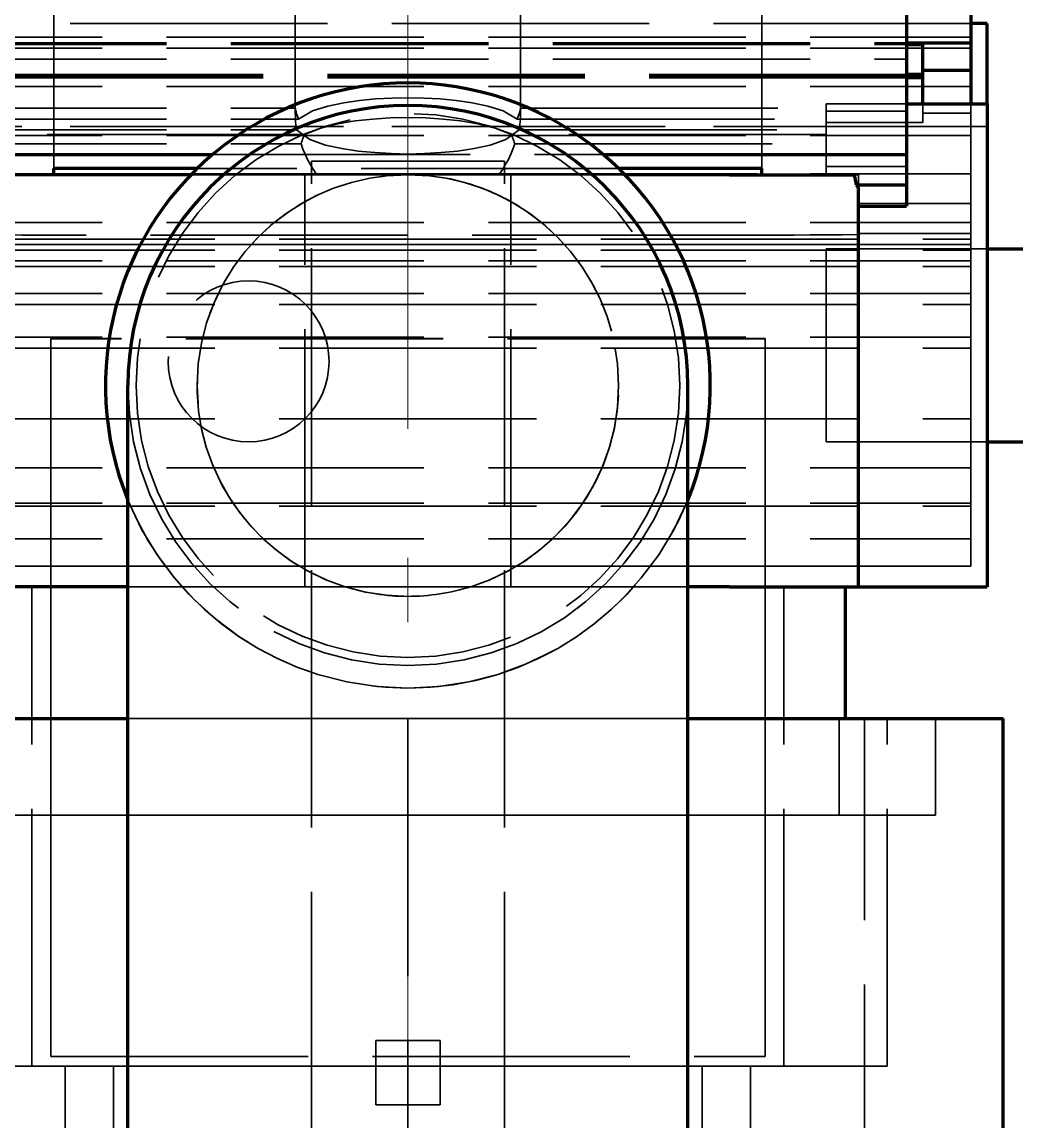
# Model space of a CAD drawing. Header units: millimetres. Extents: x 0 to 2382, y 0 to 420.
# Drawn here: x 309.31 to 324.75, y 323.86 to 340.94 of the extents above; entities that cross this region are included whole.
import ezdxf

# ---------------------------------------------------------------- set-up
doc = ezdxf.new("R2010")
doc.units = ezdxf.units.MM
doc.linetypes.add('IRAM-E-TRAZOS', pattern=[5, 4, -1])
doc.linetypes.add('IRAM-F-TRAZO-PUNTO', pattern=[20, 15, -2, 1, -2])
for name, color, linetype, lineweight in [('01-VISIBLE', 7, 'CONTINUOUS', 70), ('02-OCULTA', 4, 'IRAM-E-TRAZOS', 35), ('03-EJE', 1, 'IRAM-F-TRAZO-PUNTO', 18)]:
    doc.layers.add(name, color=color, linetype=linetype, lineweight=lineweight)

msp = doc.modelspace()

# ---------------------------------------------------------------- linework, layer by layer
at = {"layer": '01-VISIBLE'}
for p, q in [((324.055, 345.183), (324.055, 340.613)), ((323.055, 344.633), (323.055, 338.878)), ((324.305, 340.913), (324.055, 340.913)), ((323.055, 340.613), (324.055, 340.613)), ((324.055, 340.613), (324.055, 340.188)), ((323.055, 340.584), (323.305, 340.584)), ((323.305, 340.188), (323.305, 340.584)), ((323.305, 340.121), (323.055, 340.121)), ((323.305, 340.103), (323.055, 340.103)), ((323.305, 340.088), (323.055, 340.088)), ((323.305, 339.663), (323.305, 340.188)), ((323.305, 340.188), (324.055, 340.188)), ((324.055, 340.188), (324.055, 339.663)), ((323.305, 340.076), (323.055, 340.076)), ((323.305, 340.067), (323.055, 340.067)), ((323.055, 339.663), (324.305, 339.663)), ((307.555, 338.878), (312.272, 338.878)), ((318.338, 338.878), (323.055, 338.878)), ((323.055, 338.878), (323.055, 338.408)), ((309.805, 338.563), (309.805, 338.66)), ((312.032, 338.66), (309.805, 338.66)), ((311.934, 338.563), (310.305, 338.563)), ((311.934, 338.563), (310.305, 338.563)), ((320.805, 338.66), (318.578, 338.66)), ((320.305, 338.563), (318.676, 338.563)), ((320.305, 338.563), (318.676, 338.563)), ((320.805, 338.563), (320.805, 338.66)), ((322.271, 338.408), (323.055, 338.408)), ((323.055, 338.408), (323.055, 338.073)), ((322.305, 332.163), (322.305, 338.323)), ((322.305, 338.073), (323.055, 338.073)), ((324.305, 337.413), (324.955, 337.413)), ((324.305, 334.413), (324.955, 334.413)), ((310.955, 332.163), (310.305, 332.163)), ((320.305, 332.163), (319.655, 332.163)), ((322.105, 330.113), (322.105, 332.163)), ((322.305, 332.163), (324.305, 332.163)), ((324.555, 323.113), (324.555, 330.113))]:
    msp.add_line(p, q, dxfattribs=at)
for points in [[(324.305, 339.663), (324.305, 339.871), (324.305, 340.079), (324.305, 340.288), (324.305, 340.496), (324.305, 340.704), (324.305, 340.913)], [(324.305, 339.663), (324.305, 339.413), (324.305, 339.163), (324.305, 338.913), (324.305, 338.663), (324.305, 338.413), (324.305, 338.163), (324.305, 337.913), (324.305, 337.663), (324.305, 337.413), (324.305, 337.163), (324.305, 336.913), (324.305, 336.663), (324.305, 336.413), (324.305, 336.163), (324.305, 335.913), (324.305, 335.663), (324.305, 335.413), (324.305, 335.163), (324.305, 334.913), (324.305, 334.663), (324.305, 334.413), (324.305, 334.163), (324.305, 333.913), (324.305, 333.663), (324.305, 333.413), (324.305, 333.163), (324.305, 332.913), (324.305, 332.663), (324.305, 332.413), (324.305, 332.163)], [(310.305, 338.563), (310.029, 338.563), (309.753, 338.563), (309.477, 338.563), (309.201, 338.563), (308.925, 338.563), (308.649, 338.563), (308.373, 338.563)], [(320.305, 338.563), (320.581, 338.563), (320.857, 338.563), (321.133, 338.563), (321.409, 338.563), (321.685, 338.563), (321.961, 338.563), (322.237, 338.563)], [(322.237, 338.563), (322.243, 338.537), (322.25, 338.511), (322.256, 338.486), (322.261, 338.46), (322.266, 338.434), (322.271, 338.408)], [(322.271, 338.408), (322.281, 338.395), (322.289, 338.382), (322.295, 338.368), (322.301, 338.354), (322.304, 338.338), (322.305, 338.323)], [(310.955, 323.717), (310.955, 323.969), (310.955, 324.22), (310.955, 324.472), (310.955, 324.723), (310.955, 324.975), (310.955, 325.226), (310.955, 325.478), (310.955, 325.729), (310.955, 325.981), (310.955, 326.232), (310.955, 326.484), (310.955, 326.735), (310.955, 326.987), (310.955, 327.239), (310.955, 327.49), (310.955, 327.742), (310.955, 327.993), (310.955, 328.245), (310.955, 328.496), (310.955, 328.748), (310.955, 328.999), (310.955, 329.251), (310.955, 329.502), (310.955, 329.754), (310.955, 330.005), (310.955, 330.257), (310.955, 330.509), (310.955, 330.76), (310.955, 331.012), (310.955, 331.263), (310.955, 331.515), (310.955, 331.766), (310.955, 332.018), (310.955, 332.269), (310.955, 332.521), (310.955, 332.772), (310.955, 333.024), (310.955, 333.275), (310.955, 333.527), (310.955, 333.779), (310.955, 334.03), (310.955, 334.282), (310.955, 334.533), (310.955, 334.785), (310.955, 335.036), (310.955, 335.288)], [(319.655, 323.717), (319.655, 323.969), (319.655, 324.22), (319.655, 324.472), (319.655, 324.723), (319.655, 324.975), (319.655, 325.226), (319.655, 325.478), (319.655, 325.729), (319.655, 325.981), (319.655, 326.232), (319.655, 326.484), (319.655, 326.735), (319.655, 326.987), (319.655, 327.239), (319.655, 327.49), (319.655, 327.742), (319.655, 327.993), (319.655, 328.245), (319.655, 328.496), (319.655, 328.748), (319.655, 328.999), (319.655, 329.251), (319.655, 329.502), (319.655, 329.754), (319.655, 330.005), (319.655, 330.257), (319.655, 330.509), (319.655, 330.76), (319.655, 331.012), (319.655, 331.263), (319.655, 331.515), (319.655, 331.766), (319.655, 332.018), (319.655, 332.269), (319.655, 332.521), (319.655, 332.772), (319.655, 333.024), (319.655, 333.275), (319.655, 333.527), (319.655, 333.779), (319.655, 334.03), (319.655, 334.282), (319.655, 334.533), (319.655, 334.785), (319.655, 335.036), (319.655, 335.288)], [(310.305, 332.163), (310.055, 332.163), (309.805, 332.163), (309.555, 332.163), (309.305, 332.163), (309.055, 332.163), (308.805, 332.163), (308.555, 332.163), (308.305, 332.163)], [(320.305, 332.163), (320.555, 332.163), (320.805, 332.163), (321.055, 332.163), (321.305, 332.163), (321.555, 332.163), (321.805, 332.163), (322.055, 332.163), (322.305, 332.163)], [(306.055, 330.113), (306.313, 330.113), (306.571, 330.113), (306.829, 330.113), (307.087, 330.113), (307.344, 330.113), (307.602, 330.113), (307.86, 330.113), (308.118, 330.113), (308.376, 330.113), (308.634, 330.113), (308.892, 330.113), (309.15, 330.113), (309.408, 330.113), (309.666, 330.113), (309.923, 330.113), (310.181, 330.113), (310.439, 330.113), (310.697, 330.113), (310.955, 330.113)], [(319.655, 330.113), (319.913, 330.113), (320.171, 330.113), (320.429, 330.113), (320.687, 330.113), (320.944, 330.113), (321.202, 330.113), (321.46, 330.113), (321.718, 330.113), (321.976, 330.113), (322.234, 330.113), (322.492, 330.113), (322.75, 330.113), (323.008, 330.113), (323.266, 330.113), (323.523, 330.113), (323.781, 330.113), (324.039, 330.113), (324.297, 330.113), (324.555, 330.113)]]:
    msp.add_lwpolyline(points, dxfattribs=at)
for radius, start, end in [(4.7, -22.2513, -157.7487), (4.35, 0, 180)]:
    msp.add_arc((315.305, 335.288), radius, start, end, dxfattribs=at)
at = {"layer": '02-OCULTA'}
for p, q in [((313.555, 339.513), (313.555, 350.008)), ((317.055, 339.513), (317.055, 350.008)), ((323.055, 340.358), (323.055, 347.893)), ((324.055, 340.698), (324.055, 342.138)), ((309.805, 338.66), (309.805, 342.008)), ((309.805, 338.563), (309.805, 342.008)), ((309.805, 338.66), (309.805, 342.008)), ((320.805, 338.66), (320.805, 342.008)), ((320.805, 338.563), (320.805, 342.008)), ((320.805, 338.66), (320.805, 342.008)), ((324.055, 340.913), (306.555, 340.913)), ((324.055, 340.913), (306.555, 340.913)), ((306.555, 340.698), (324.055, 340.698)), ((306.555, 340.698), (324.055, 340.698)), ((307.555, 340.613), (323.055, 340.613)), ((324.055, 340.528), (324.055, 340.698)), ((306.555, 340.528), (324.055, 340.528)), ((306.555, 340.528), (324.055, 340.528)), ((307.555, 340.584), (323.055, 340.584)), ((323.305, 340.584), (323.305, 340.121)), ((324.055, 339.933), (324.055, 340.528)), ((307.555, 340.358), (323.055, 340.358)), ((323.055, 339.55), (323.055, 340.358)), ((323.055, 340.121), (307.555, 340.121)), ((323.055, 340.103), (307.555, 340.103)), ((323.055, 340.088), (307.555, 340.088)), ((323.305, 340.121), (323.305, 340.103)), ((323.305, 340.103), (323.305, 340.088)), ((323.305, 340.088), (323.305, 340.076)), ((306.555, 339.933), (324.055, 339.933)), ((323.055, 340.076), (307.555, 340.076)), ((323.055, 340.067), (307.555, 340.067)), ((323.305, 340.076), (323.305, 340.067)), ((323.305, 340.067), (323.305, 339.373)), ((324.055, 339.173), (324.055, 339.933)), ((307.555, 339.598), (313.557, 339.598)), ((317.053, 339.598), (321.805, 339.598)), ((321.805, 339.663), (323.055, 339.663)), ((321.805, 339.663), (323.055, 339.663)), ((321.805, 339.598), (321.805, 339.428)), ((321.805, 339.258), (321.805, 339.598)), ((323.305, 339.517), (323.305, 339.663)), ((324.055, 339.663), (324.055, 339.517)), ((307.555, 339.428), (313.607, 339.428)), ((317.003, 339.428), (321.805, 339.428)), ((321.805, 339.428), (321.805, 339.55)), ((321.805, 339.55), (323.055, 339.55)), ((323.305, 339.517), (324.055, 339.517)), ((324.305, 339.313), (306.555, 339.313)), ((324.055, 339.313), (306.555, 339.313)), ((307.555, 339.258), (313.574, 339.258)), ((317.036, 339.258), (321.805, 339.258)), ((321.805, 339.373), (321.805, 339.185)), ((321.805, 339.373), (323.305, 339.373)), ((321.805, 338.692), (321.805, 339.258)), ((306.555, 339.173), (324.055, 339.173)), ((313.697, 339.185), (307.555, 339.185)), ((321.805, 339.185), (316.913, 339.185)), ((321.805, 339.185), (321.805, 339.043)), ((324.055, 337.818), (324.055, 339.173)), ((307.555, 339.043), (313.644, 339.043)), ((316.966, 339.043), (321.805, 339.043)), ((321.805, 339.043), (321.805, 338.578)), ((312.272, 338.878), (318.338, 338.878)), ((313.805, 323.422), (313.805, 338.772)), ((316.805, 323.422), (316.805, 338.772)), ((306.555, 338.578), (324.055, 338.578)), ((307.555, 338.578), (313.879, 338.578)), ((322.305, 338.563), (308.305, 338.563)), ((308.305, 338.563), (322.305, 338.563)), ((308.373, 338.563), (309.805, 338.563)), ((309.805, 338.563), (309.805, 338.66)), ((310.305, 338.563), (309.805, 338.563)), ((320.805, 338.563), (309.805, 338.563)), ((320.305, 338.563), (310.305, 338.563)), ((315.305, 338.563), (311.934, 338.563)), ((318.676, 338.563), (311.934, 338.563)), ((318.578, 338.66), (312.032, 338.66)), ((313.705, 332.163), (313.705, 338.563)), ((318.676, 338.563), (315.305, 338.563)), ((316.731, 338.578), (321.805, 338.578)), ((316.905, 332.163), (316.905, 338.563)), ((320.805, 338.563), (320.305, 338.563)), ((320.805, 338.563), (320.805, 338.66)), ((320.805, 338.563), (322.237, 338.563)), ((321.805, 338.692), (323.055, 338.692)), ((321.805, 338.578), (324.055, 338.578)), ((321.805, 338.563), (322.305, 338.563)), ((321.805, 338.563), (322.305, 338.563)), ((322.305, 338.323), (322.305, 338.563)), ((322.305, 332.163), (322.305, 338.563)), ((322.305, 338.563), (322.305, 338.073)), ((322.305, 338.323), (322.305, 338.563)), ((322.305, 337.636), (322.305, 338.563)), ((322.305, 338.113), (322.305, 338.563)), ((323.055, 338.073), (323.055, 338.692)), ((324.055, 338.578), (324.055, 338.113)), ((322.305, 338.073), (322.305, 338.323)), ((322.305, 337.648), (322.305, 338.113)), ((322.305, 338.113), (324.055, 338.113)), ((322.305, 338.073), (323.055, 338.073)), ((324.055, 338.113), (324.055, 337.648)), ((306.555, 337.818), (324.055, 337.818)), ((324.055, 337.223), (324.055, 337.818)), ((308.305, 337.563), (324.055, 337.563)), ((320.305, 337.625), (310.305, 337.625)), ((322.305, 337.648), (324.055, 337.648)), ((322.305, 337.636), (322.305, 337.648)), ((324.055, 337.648), (324.055, 337.563)), ((324.055, 337.563), (324.055, 337.478)), ((306.555, 337.478), (324.055, 337.478)), ((308.305, 337.478), (324.055, 337.478)), ((308.305, 337.393), (324.055, 337.393)), ((321.805, 337.413), (324.305, 337.413)), ((321.805, 337.413), (324.305, 337.413)), ((324.055, 337.478), (324.055, 337.393)), ((324.055, 337.393), (324.055, 337.138)), ((306.555, 337.223), (324.055, 337.223)), ((324.055, 336.718), (324.055, 337.223)), ((308.305, 337.138), (324.055, 337.138)), ((324.055, 337.138), (324.055, 336.548)), ((306.555, 336.718), (324.055, 336.718)), ((324.055, 336.038), (324.055, 336.718)), ((308.305, 336.548), (324.055, 336.548)), ((324.055, 336.548), (324.055, 335.868)), ((306.555, 336.038), (324.055, 336.038)), ((320.855, 336.017), (309.755, 336.017)), ((309.755, 336.017), (309.755, 330.115)), ((309.755, 336.013), (309.755, 336.017)), ((320.855, 336.013), (309.755, 336.013)), ((309.755, 330.113), (309.755, 336.013)), ((320.855, 336.017), (320.855, 330.115)), ((320.855, 336.013), (320.855, 336.017)), ((320.855, 330.113), (320.855, 336.013)), ((324.055, 334.008), (324.055, 336.038)), ((308.305, 335.868), (324.055, 335.868)), ((324.055, 335.868), (324.055, 334.768)), ((308.305, 334.768), (324.055, 334.768)), ((324.055, 334.768), (324.055, 333.413)), ((321.805, 334.413), (324.305, 334.413)), ((321.805, 334.413), (324.305, 334.413)), ((306.555, 334.008), (324.055, 334.008)), ((324.055, 333.458), (324.055, 334.008)), ((306.555, 333.458), (324.055, 333.458)), ((324.055, 332.908), (324.055, 333.458)), ((308.305, 333.413), (324.055, 333.413)), ((324.055, 333.413), (324.055, 332.483)), ((306.555, 332.908), (324.055, 332.908)), ((324.055, 332.483), (324.055, 332.908)), ((306.555, 332.483), (324.055, 332.483)), ((308.305, 332.483), (324.055, 332.483)), ((309.461, 330.113), (309.461, 332.163)), ((320.305, 332.163), (310.305, 332.163)), ((314.325, 332.163), (310.955, 332.163)), ((314.325, 332.163), (316.285, 332.163)), ((319.655, 332.163), (316.285, 332.163)), ((321.149, 330.113), (321.149, 332.163)), ((321.805, 332.163), (322.305, 332.163)), ((309.461, 324.713), (309.461, 330.113)), ((309.755, 330.115), (309.755, 324.863)), ((309.755, 330.115), (320.855, 330.115)), ((320.855, 330.113), (309.755, 330.113)), ((309.755, 324.863), (309.755, 330.113)), ((315.305, 330.113), (315.305, 321.985)), ((320.855, 330.115), (320.855, 324.863)), ((320.855, 324.863), (320.855, 330.113)), ((321.149, 324.713), (321.149, 330.113)), ((322.005, 328.613), (322.005, 330.113)), ((322.399, 321.985), (322.399, 330.113)), ((322.755, 324.713), (322.755, 330.113)), ((323.505, 328.613), (323.505, 330.113)), ((314.805, 324.113), (314.805, 325.113)), ((314.805, 324.113), (314.805, 325.113)), ((315.805, 325.113), (314.805, 325.113)), ((315.805, 324.113), (315.805, 325.113)), ((315.805, 324.113), (315.805, 325.113)), ((309.755, 324.863), (320.855, 324.863)), ((309.755, 324.863), (320.855, 324.863)), ((309.98, 185.738), (309.98, 324.713)), ((310.73, 185.738), (310.73, 324.713)), ((319.88, 185.738), (319.88, 324.713)), ((320.63, 185.738), (320.63, 324.713)), ((315.805, 324.113), (314.805, 324.113))]:
    msp.add_line(p, q, dxfattribs=at)
for points in [[(324.055, 340.913), (324.055, 340.646), (324.055, 340.379), (324.055, 340.113), (324.055, 339.846), (324.055, 339.579), (324.055, 339.313)], [(324.055, 339.313), (324.055, 339.579), (324.055, 339.846), (324.055, 340.113), (324.055, 340.379), (324.055, 340.646), (324.055, 340.913)], [(324.305, 340.913), (324.305, 340.646), (324.305, 340.379), (324.305, 340.113), (324.305, 339.846), (324.305, 339.579), (324.305, 339.313)], [(315.305, 339.759), (315.054, 339.754), (314.804, 339.74), (314.555, 339.716), (314.307, 339.68), (314.061, 339.628), (313.823, 339.553), (313.607, 339.428)], [(317.003, 339.428), (316.787, 339.553), (316.549, 339.628), (316.303, 339.68), (316.055, 339.716), (315.806, 339.74), (315.556, 339.754), (315.305, 339.759)], [(313.557, 339.598), (313.556, 339.584), (313.556, 339.569), (313.556, 339.555), (313.555, 339.541), (313.555, 339.527), (313.555, 339.513)], [(313.607, 339.428), (313.595, 339.455), (313.584, 339.482), (313.574, 339.51), (313.567, 339.539), (313.561, 339.568), (313.557, 339.598)], [(317.053, 339.598), (317.049, 339.568), (317.043, 339.539), (317.036, 339.51), (317.026, 339.482), (317.015, 339.455), (317.003, 339.428)], [(317.055, 339.513), (317.055, 339.527), (317.055, 339.541), (317.054, 339.555), (317.054, 339.569), (317.054, 339.584), (317.053, 339.598)], [(321.805, 338.563), (321.805, 338.746), (321.805, 338.929), (321.805, 339.113), (321.805, 339.296), (321.805, 339.479), (321.805, 339.663)], [(321.805, 339.663), (321.805, 339.479), (321.805, 339.296), (321.805, 339.113), (321.805, 338.929), (321.805, 338.746), (321.805, 338.563)], [(321.805, 339.55), (321.805, 339.569), (321.805, 339.587), (321.805, 339.606), (321.805, 339.625), (321.805, 339.644), (321.805, 339.663)], [(321.805, 339.663), (321.805, 339.501), (321.805, 339.339), (321.805, 339.177), (321.805, 339.016), (321.805, 338.854), (321.805, 338.692)], [(323.055, 339.55), (323.055, 339.569), (323.055, 339.587), (323.055, 339.606), (323.055, 339.625), (323.055, 339.644), (323.055, 339.663)], [(323.055, 339.663), (323.055, 339.501), (323.055, 339.339), (323.055, 339.177), (323.055, 339.016), (323.055, 338.854), (323.055, 338.692)], [(324.305, 332.163), (324.305, 332.413), (324.305, 332.663), (324.305, 332.913), (324.305, 333.163), (324.305, 333.413), (324.305, 333.663), (324.305, 333.913), (324.305, 334.163), (324.305, 334.413), (324.305, 334.663), (324.305, 334.913), (324.305, 335.163), (324.305, 335.413), (324.305, 335.663), (324.305, 335.913), (324.305, 336.163), (324.305, 336.413), (324.305, 336.663), (324.305, 336.913), (324.305, 337.163), (324.305, 337.413), (324.305, 337.663), (324.305, 337.913), (324.305, 338.163), (324.305, 338.413), (324.305, 338.663), (324.305, 338.913), (324.305, 339.163), (324.305, 339.413), (324.305, 339.663)], [(324.305, 339.313), (324.305, 339.371), (324.305, 339.429), (324.305, 339.488), (324.305, 339.546), (324.305, 339.604), (324.305, 339.663)], [(313.555, 339.513), (313.556, 339.47), (313.557, 339.428), (313.56, 339.385), (313.563, 339.342), (313.568, 339.3), (313.574, 339.258)], [(313.697, 339.185), (313.95, 339.288), (314.216, 339.354), (314.486, 339.398), (314.758, 339.427), (315.031, 339.444), (315.305, 339.449)], [(315.305, 339.449), (315.579, 339.444), (315.852, 339.427), (316.124, 339.398), (316.394, 339.354), (316.66, 339.288), (316.913, 339.185)], [(317.036, 339.258), (317.042, 339.3), (317.047, 339.342), (317.05, 339.385), (317.053, 339.428), (317.054, 339.47), (317.055, 339.513)], [(323.305, 339.373), (323.305, 339.397), (323.305, 339.421), (323.305, 339.445), (323.305, 339.469), (323.305, 339.493), (323.305, 339.517)], [(324.055, 338.578), (324.055, 338.734), (324.055, 338.891), (324.055, 339.047), (324.055, 339.204), (324.055, 339.361), (324.055, 339.517)], [(313.574, 339.258), (313.781, 339.109), (314.025, 339.024), (314.277, 338.968), (314.532, 338.931), (314.789, 338.906), (315.047, 338.891), (315.305, 338.884), (315.563, 338.891), (315.821, 338.906), (316.078, 338.931), (316.333, 338.968), (316.585, 339.024), (316.829, 339.109), (317.036, 339.258)], [(321.805, 338.578), (321.805, 338.71), (321.805, 338.843), (321.805, 338.976), (321.805, 339.108), (321.805, 339.241), (321.805, 339.373)], [(313.644, 339.043), (313.652, 339.067), (313.66, 339.091), (313.669, 339.114), (313.678, 339.138), (313.687, 339.162), (313.697, 339.185)], [(316.913, 339.185), (316.923, 339.162), (316.932, 339.138), (316.941, 339.114), (316.95, 339.091), (316.958, 339.067), (316.966, 339.043)], [(313.879, 338.578), (313.831, 338.65), (313.786, 338.725), (313.744, 338.801), (313.707, 338.88), (313.673, 338.961), (313.644, 339.043)], [(316.966, 339.043), (316.937, 338.961), (316.903, 338.88), (316.866, 338.801), (316.824, 338.725), (316.779, 338.65), (316.731, 338.578)], [(315.305, 338.772), (315.055, 338.772), (314.805, 338.772), (314.555, 338.772), (314.305, 338.772), (314.055, 338.772), (313.805, 338.772)], [(313.805, 338.772), (314.055, 338.772), (314.305, 338.772), (314.555, 338.772), (314.805, 338.772), (315.055, 338.772), (315.305, 338.772), (315.555, 338.772), (315.805, 338.772), (316.055, 338.772), (316.305, 338.772), (316.555, 338.772), (316.805, 338.772)], [(316.805, 338.772), (316.555, 338.772), (316.305, 338.772), (316.055, 338.772), (315.805, 338.772), (315.555, 338.772), (315.305, 338.772)], [(310.305, 338.563), (310.055, 338.563), (309.805, 338.563), (309.555, 338.563), (309.305, 338.563), (309.055, 338.563), (308.805, 338.563), (308.555, 338.563), (308.305, 338.563)], [(315.305, 338.563), (315.038, 338.563), (314.772, 338.563), (314.505, 338.563), (314.238, 338.563), (313.972, 338.563), (313.705, 338.563)], [(313.705, 338.563), (313.972, 338.563), (314.238, 338.563), (314.505, 338.563), (314.772, 338.563), (315.038, 338.563), (315.305, 338.563), (315.572, 338.563), (315.838, 338.563), (316.105, 338.563), (316.372, 338.563), (316.638, 338.563), (316.905, 338.563)], [(316.731, 338.578), (316.471, 338.578), (316.212, 338.578), (315.953, 338.578), (315.694, 338.578), (315.435, 338.578), (315.175, 338.578), (314.916, 338.578), (314.657, 338.578), (314.398, 338.578), (314.139, 338.578), (313.879, 338.578)], [(316.905, 338.563), (316.638, 338.563), (316.372, 338.563), (316.105, 338.563), (315.838, 338.563), (315.572, 338.563), (315.305, 338.563)], [(320.305, 338.563), (320.555, 338.563), (320.805, 338.563), (321.055, 338.563), (321.305, 338.563), (321.555, 338.563), (321.805, 338.563), (322.055, 338.563), (322.305, 338.563)], [(322.237, 338.563), (322.248, 338.563), (322.259, 338.563), (322.271, 338.563), (322.282, 338.563), (322.294, 338.563), (322.305, 338.563)], [(322.237, 338.563), (322.248, 338.563), (322.259, 338.563), (322.271, 338.563), (322.282, 338.563), (322.294, 338.563), (322.305, 338.563)], [(322.305, 338.563), (322.305, 338.307), (322.305, 338.051), (322.305, 337.795), (322.305, 337.539), (322.305, 337.283), (322.305, 337.027), (322.305, 336.771), (322.305, 336.515), (322.305, 336.259), (322.305, 336.003), (322.305, 335.747), (322.305, 335.491), (322.305, 335.235), (322.305, 334.979), (322.305, 334.723), (322.305, 334.467), (322.305, 334.211), (322.305, 333.955), (322.305, 333.699), (322.305, 333.443), (322.305, 333.187), (322.305, 332.931), (322.305, 332.675), (322.305, 332.419), (322.305, 332.163)], [(322.305, 332.163), (322.305, 332.419), (322.305, 332.675), (322.305, 332.931), (322.305, 333.187), (322.305, 333.443), (322.305, 333.699), (322.305, 333.955), (322.305, 334.211), (322.305, 334.467), (322.305, 334.723), (322.305, 334.979), (322.305, 335.235), (322.305, 335.491), (322.305, 335.747), (322.305, 336.003), (322.305, 336.259), (322.305, 336.515), (322.305, 336.771), (322.305, 337.027), (322.305, 337.283), (322.305, 337.539), (322.305, 337.795), (322.305, 338.051), (322.305, 338.307), (322.305, 338.563)], [(310.305, 337.625), (310.055, 337.625), (309.805, 337.625), (309.555, 337.626), (309.305, 337.626), (309.055, 337.627), (308.805, 337.629), (308.555, 337.631), (308.305, 337.636)], [(322.305, 337.636), (322.055, 337.631), (321.805, 337.629), (321.555, 337.627), (321.305, 337.626), (321.055, 337.626), (320.805, 337.625), (320.555, 337.625), (320.305, 337.625)], [(321.805, 334.413), (321.805, 334.663), (321.805, 334.913), (321.805, 335.163), (321.805, 335.413), (321.805, 335.663), (321.805, 335.913), (321.805, 336.163), (321.805, 336.413), (321.805, 336.663), (321.805, 336.913), (321.805, 337.163), (321.805, 337.413)], [(321.805, 337.413), (321.805, 337.163), (321.805, 336.913), (321.805, 336.663), (321.805, 336.413), (321.805, 336.163), (321.805, 335.913), (321.805, 335.663), (321.805, 335.413), (321.805, 335.163), (321.805, 334.913), (321.805, 334.663), (321.805, 334.413)], [(324.305, 334.413), (324.305, 334.663), (324.305, 334.913), (324.305, 335.163), (324.305, 335.413), (324.305, 335.663), (324.305, 335.913), (324.305, 336.163), (324.305, 336.413), (324.305, 336.663), (324.305, 336.913), (324.305, 337.163), (324.305, 337.413)], [(324.305, 337.413), (324.305, 337.163), (324.305, 336.913), (324.305, 336.663), (324.305, 336.413), (324.305, 336.163), (324.305, 335.913), (324.305, 335.663), (324.305, 335.413), (324.305, 335.163), (324.305, 334.913), (324.305, 334.663), (324.305, 334.413)], [(310.305, 332.163), (310.055, 332.163), (309.805, 332.163), (309.555, 332.163), (309.305, 332.163), (309.055, 332.163), (308.805, 332.163), (308.555, 332.163), (308.305, 332.163)], [(315.305, 332.163), (315.053, 332.163), (314.801, 332.163), (314.549, 332.163), (314.298, 332.163), (314.046, 332.163), (313.794, 332.163), (313.542, 332.163), (313.29, 332.163), (313.038, 332.163), (312.786, 332.163), (312.535, 332.163), (312.283, 332.163), (312.031, 332.163), (311.779, 332.163), (311.527, 332.163), (311.275, 332.163), (311.024, 332.163), (310.772, 332.163), (310.52, 332.163), (310.268, 332.163), (310.016, 332.163), (309.764, 332.163), (309.512, 332.163), (309.261, 332.163)], [(309.261, 332.163), (309.512, 332.163), (309.764, 332.163), (310.016, 332.163), (310.268, 332.163), (310.52, 332.163), (310.772, 332.163), (311.024, 332.163), (311.275, 332.163), (311.527, 332.163), (311.779, 332.163), (312.031, 332.163), (312.283, 332.163), (312.535, 332.163), (312.786, 332.163), (313.038, 332.163), (313.29, 332.163), (313.542, 332.163), (313.794, 332.163), (314.046, 332.163), (314.298, 332.163), (314.549, 332.163), (314.801, 332.163), (315.053, 332.163), (315.305, 332.163), (315.557, 332.163), (315.809, 332.163), (316.061, 332.163), (316.312, 332.163), (316.564, 332.163), (316.816, 332.163), (317.068, 332.163), (317.32, 332.163), (317.572, 332.163), (317.824, 332.163), (318.075, 332.163), (318.327, 332.163), (318.579, 332.163), (318.831, 332.163), (319.083, 332.163), (319.335, 332.163), (319.586, 332.163), (319.838, 332.163), (320.09, 332.163), (320.342, 332.163), (320.594, 332.163), (320.846, 332.163), (321.098, 332.163), (321.349, 332.163), (321.601, 332.163), (321.853, 332.163), (322.105, 332.163)], [(315.305, 332.163), (315.051, 332.163), (314.797, 332.163), (314.543, 332.163), (314.289, 332.163), (314.035, 332.163), (313.78, 332.163), (313.526, 332.163), (313.272, 332.163), (313.018, 332.163), (312.764, 332.163), (312.51, 332.163), (312.256, 332.163), (312.002, 332.163), (311.748, 332.163), (311.494, 332.163), (311.24, 332.163), (310.986, 332.163), (310.731, 332.163), (310.477, 332.163), (310.223, 332.163), (309.969, 332.163), (309.715, 332.163), (309.461, 332.163)], [(309.461, 332.163), (309.715, 332.163), (309.969, 332.163), (310.223, 332.163), (310.477, 332.163), (310.731, 332.163), (310.986, 332.163), (311.24, 332.163), (311.494, 332.163), (311.748, 332.163), (312.002, 332.163), (312.256, 332.163), (312.51, 332.163), (312.764, 332.163), (313.018, 332.163), (313.272, 332.163), (313.526, 332.163), (313.78, 332.163), (314.035, 332.163), (314.289, 332.163), (314.543, 332.163), (314.797, 332.163), (315.051, 332.163), (315.305, 332.163), (315.559, 332.163), (315.813, 332.163), (316.067, 332.163), (316.321, 332.163), (316.575, 332.163), (316.83, 332.163), (317.084, 332.163), (317.338, 332.163), (317.592, 332.163), (317.846, 332.163), (318.1, 332.163), (318.354, 332.163), (318.608, 332.163), (318.862, 332.163), (319.116, 332.163), (319.37, 332.163), (319.624, 332.163), (319.879, 332.163), (320.133, 332.163), (320.387, 332.163), (320.641, 332.163), (320.895, 332.163), (321.149, 332.163)], [(315.305, 332.163), (315.038, 332.163), (314.772, 332.163), (314.505, 332.163), (314.238, 332.163), (313.972, 332.163), (313.705, 332.163)], [(313.705, 332.163), (313.972, 332.163), (314.238, 332.163), (314.505, 332.163), (314.772, 332.163), (315.038, 332.163), (315.305, 332.163), (315.572, 332.163), (315.838, 332.163), (316.105, 332.163), (316.372, 332.163), (316.638, 332.163), (316.905, 332.163)], [(322.105, 332.163), (321.853, 332.163), (321.601, 332.163), (321.349, 332.163), (321.098, 332.163), (320.846, 332.163), (320.594, 332.163), (320.342, 332.163), (320.09, 332.163), (319.838, 332.163), (319.586, 332.163), (319.335, 332.163), (319.083, 332.163), (318.831, 332.163), (318.579, 332.163), (318.327, 332.163), (318.075, 332.163), (317.824, 332.163), (317.572, 332.163), (317.32, 332.163), (317.068, 332.163), (316.816, 332.163), (316.564, 332.163), (316.312, 332.163), (316.061, 332.163), (315.809, 332.163), (315.557, 332.163), (315.305, 332.163)], [(321.149, 332.163), (320.895, 332.163), (320.641, 332.163), (320.387, 332.163), (320.133, 332.163), (319.879, 332.163), (319.624, 332.163), (319.37, 332.163), (319.116, 332.163), (318.862, 332.163), (318.608, 332.163), (318.354, 332.163), (318.1, 332.163), (317.846, 332.163), (317.592, 332.163), (317.338, 332.163), (317.084, 332.163), (316.83, 332.163), (316.575, 332.163), (316.321, 332.163), (316.067, 332.163), (315.813, 332.163), (315.559, 332.163), (315.305, 332.163)], [(316.905, 332.163), (316.638, 332.163), (316.372, 332.163), (316.105, 332.163), (315.838, 332.163), (315.572, 332.163), (315.305, 332.163)], [(320.305, 332.163), (320.555, 332.163), (320.805, 332.163), (321.055, 332.163), (321.305, 332.163), (321.555, 332.163), (321.805, 332.163), (322.055, 332.163), (322.305, 332.163)], [(309.111, 330.113), (309.363, 330.113), (309.616, 330.113), (309.869, 330.113), (310.122, 330.113), (310.375, 330.113), (310.628, 330.113), (310.88, 330.113), (311.133, 330.113), (311.386, 330.113), (311.639, 330.113), (311.892, 330.113), (312.145, 330.113), (312.397, 330.113), (312.65, 330.113), (312.903, 330.113), (313.156, 330.113), (313.409, 330.113), (313.662, 330.113), (313.914, 330.113), (314.167, 330.113), (314.42, 330.113), (314.673, 330.113), (314.926, 330.113), (315.179, 330.113), (315.431, 330.113), (315.684, 330.113), (315.937, 330.113), (316.19, 330.113), (316.443, 330.113), (316.696, 330.113), (316.948, 330.113), (317.201, 330.113), (317.454, 330.113), (317.707, 330.113), (317.96, 330.113), (318.213, 330.113), (318.465, 330.113), (318.718, 330.113), (318.971, 330.113), (319.224, 330.113), (319.477, 330.113), (319.73, 330.113), (319.982, 330.113), (320.235, 330.113), (320.488, 330.113), (320.741, 330.113), (320.994, 330.113), (321.247, 330.113), (321.499, 330.113), (321.752, 330.113), (322.005, 330.113)], [(309.118, 330.113), (309.37, 330.113), (309.623, 330.113), (309.875, 330.113), (310.128, 330.113), (310.38, 330.113), (310.633, 330.113), (310.886, 330.113), (311.138, 330.113), (311.391, 330.113), (311.643, 330.113), (311.896, 330.113), (312.148, 330.113), (312.401, 330.113), (312.653, 330.113), (312.906, 330.113), (313.158, 330.113), (313.411, 330.113), (313.663, 330.113), (313.916, 330.113), (314.169, 330.113), (314.421, 330.113), (314.674, 330.113), (314.926, 330.113), (315.179, 330.113), (315.431, 330.113), (315.684, 330.113), (315.936, 330.113), (316.189, 330.113), (316.441, 330.113), (316.694, 330.113), (316.947, 330.113), (317.199, 330.113), (317.452, 330.113), (317.704, 330.113), (317.957, 330.113), (318.209, 330.113), (318.462, 330.113), (318.714, 330.113), (318.967, 330.113), (319.219, 330.113), (319.472, 330.113), (319.724, 330.113), (319.977, 330.113), (320.23, 330.113), (320.482, 330.113), (320.735, 330.113), (320.987, 330.113), (321.24, 330.113), (321.492, 330.113), (321.745, 330.113), (321.997, 330.113), (322.25, 330.113), (322.502, 330.113), (322.755, 330.113)], [(315.305, 330.113), (315.047, 330.113), (314.79, 330.113), (314.532, 330.113), (314.274, 330.113), (314.017, 330.113), (313.759, 330.113), (313.501, 330.113), (313.243, 330.113), (312.986, 330.113), (312.728, 330.113), (312.47, 330.113), (312.213, 330.113), (311.955, 330.113), (311.697, 330.113), (311.44, 330.113), (311.182, 330.113), (310.924, 330.113), (310.667, 330.113), (310.409, 330.113), (310.151, 330.113), (309.893, 330.113), (309.636, 330.113), (309.378, 330.113), (309.12, 330.113)], [(309.123, 330.113), (309.376, 330.113), (309.628, 330.113), (309.88, 330.113), (310.133, 330.113), (310.385, 330.113), (310.637, 330.113), (310.89, 330.113), (311.142, 330.113), (311.394, 330.113), (311.647, 330.113), (311.899, 330.113), (312.151, 330.113), (312.403, 330.113), (312.656, 330.113), (312.908, 330.113), (313.16, 330.113), (313.413, 330.113), (313.665, 330.113), (313.917, 330.113), (314.17, 330.113), (314.422, 330.113), (314.674, 330.113), (314.927, 330.113), (315.179, 330.113), (315.431, 330.113), (315.683, 330.113), (315.936, 330.113), (316.188, 330.113), (316.44, 330.113), (316.693, 330.113), (316.945, 330.113), (317.197, 330.113), (317.45, 330.113), (317.702, 330.113), (317.954, 330.113), (318.207, 330.113), (318.459, 330.113), (318.711, 330.113), (318.963, 330.113), (319.216, 330.113), (319.468, 330.113), (319.72, 330.113), (319.973, 330.113), (320.225, 330.113), (320.477, 330.113), (320.73, 330.113), (320.982, 330.113), (321.234, 330.113), (321.487, 330.113), (321.739, 330.113), (321.991, 330.113), (322.243, 330.113), (322.496, 330.113), (322.748, 330.113), (323, 330.113), (323.253, 330.113), (323.505, 330.113)], [(315.305, 330.113), (315.048, 330.113), (314.791, 330.113), (314.534, 330.113), (314.277, 330.113), (314.021, 330.113), (313.764, 330.113), (313.507, 330.113), (313.25, 330.113), (312.993, 330.113), (312.736, 330.113), (312.479, 330.113), (312.222, 330.113), (311.965, 330.113), (311.708, 330.113), (311.452, 330.113), (311.195, 330.113), (310.938, 330.113), (310.681, 330.113), (310.424, 330.113), (310.167, 330.113), (309.91, 330.113), (309.653, 330.113), (309.396, 330.113), (309.139, 330.113)], [(315.305, 330.113), (315.049, 330.113), (314.792, 330.113), (314.536, 330.113), (314.28, 330.113), (314.024, 330.113), (313.767, 330.113), (313.511, 330.113), (313.255, 330.113), (312.999, 330.113), (312.742, 330.113), (312.486, 330.113), (312.23, 330.113), (311.974, 330.113), (311.717, 330.113), (311.461, 330.113), (311.205, 330.113), (310.949, 330.113), (310.692, 330.113), (310.436, 330.113), (310.18, 330.113), (309.924, 330.113), (309.667, 330.113), (309.411, 330.113), (309.155, 330.113)], [(315.305, 330.113), (315.052, 330.113), (314.798, 330.113), (314.545, 330.113), (314.292, 330.113), (314.038, 330.113), (313.785, 330.113), (313.531, 330.113), (313.278, 330.113), (313.025, 330.113), (312.771, 330.113), (312.518, 330.113), (312.265, 330.113), (312.011, 330.113), (311.758, 330.113), (311.505, 330.113), (311.251, 330.113), (310.998, 330.113), (310.745, 330.113), (310.491, 330.113), (310.238, 330.113), (309.984, 330.113), (309.731, 330.113), (309.478, 330.113), (309.224, 330.113)], [(309.224, 330.113), (309.478, 330.113), (309.731, 330.113), (309.984, 330.113), (310.238, 330.113), (310.491, 330.113), (310.745, 330.113), (310.998, 330.113), (311.251, 330.113), (311.505, 330.113), (311.758, 330.113), (312.011, 330.113), (312.265, 330.113), (312.518, 330.113), (312.771, 330.113), (313.025, 330.113), (313.278, 330.113), (313.531, 330.113), (313.785, 330.113), (314.038, 330.113), (314.292, 330.113), (314.545, 330.113), (314.798, 330.113), (315.052, 330.113), (315.305, 330.113), (315.558, 330.113), (315.812, 330.113), (316.065, 330.113), (316.318, 330.113), (316.572, 330.113), (316.825, 330.113), (317.078, 330.113), (317.332, 330.113), (317.585, 330.113), (317.839, 330.113), (318.092, 330.113), (318.345, 330.113), (318.599, 330.113), (318.852, 330.113), (319.105, 330.113), (319.359, 330.113), (319.612, 330.113), (319.865, 330.113), (320.119, 330.113), (320.372, 330.113), (320.625, 330.113), (320.879, 330.113), (321.132, 330.113), (321.386, 330.113), (321.639, 330.113), (321.892, 330.113), (322.146, 330.113), (322.399, 330.113)], [(315.305, 330.113), (315.053, 330.113), (314.801, 330.113), (314.549, 330.113), (314.298, 330.113), (314.046, 330.113), (313.794, 330.113), (313.542, 330.113), (313.29, 330.113), (313.038, 330.113), (312.786, 330.113), (312.535, 330.113), (312.283, 330.113), (312.031, 330.113), (311.779, 330.113), (311.527, 330.113), (311.275, 330.113), (311.024, 330.113), (310.772, 330.113), (310.52, 330.113), (310.268, 330.113), (310.016, 330.113), (309.764, 330.113), (309.512, 330.113), (309.261, 330.113)], [(309.261, 330.113), (309.512, 330.113), (309.764, 330.113), (310.016, 330.113), (310.268, 330.113), (310.52, 330.113), (310.772, 330.113), (311.024, 330.113), (311.275, 330.113), (311.527, 330.113), (311.779, 330.113), (312.031, 330.113), (312.283, 330.113), (312.535, 330.113), (312.786, 330.113), (313.038, 330.113), (313.29, 330.113), (313.542, 330.113), (313.794, 330.113), (314.046, 330.113), (314.298, 330.113), (314.549, 330.113), (314.801, 330.113), (315.053, 330.113), (315.305, 330.113), (315.557, 330.113), (315.809, 330.113), (316.061, 330.113), (316.312, 330.113), (316.564, 330.113), (316.816, 330.113), (317.068, 330.113), (317.32, 330.113), (317.572, 330.113), (317.824, 330.113), (318.075, 330.113), (318.327, 330.113), (318.579, 330.113), (318.831, 330.113), (319.083, 330.113), (319.335, 330.113), (319.586, 330.113), (319.838, 330.113), (320.09, 330.113), (320.342, 330.113), (320.594, 330.113), (320.846, 330.113), (321.098, 330.113), (321.349, 330.113), (321.601, 330.113), (321.853, 330.113), (322.105, 330.113)], [(315.305, 330.113), (315.055, 330.113), (314.805, 330.113), (314.555, 330.113), (314.305, 330.113), (314.055, 330.113), (313.805, 330.113), (313.555, 330.113), (313.305, 330.113), (313.055, 330.113), (312.805, 330.113), (312.555, 330.113), (312.305, 330.113), (312.055, 330.113), (311.805, 330.113), (311.555, 330.113), (311.305, 330.113), (311.055, 330.113), (310.805, 330.113), (310.555, 330.113), (310.305, 330.113), (310.055, 330.113), (309.805, 330.113), (309.555, 330.113), (309.305, 330.113)], [(315.305, 330.113), (315.051, 330.113), (314.797, 330.113), (314.543, 330.113), (314.289, 330.113), (314.035, 330.113), (313.78, 330.113), (313.526, 330.113), (313.272, 330.113), (313.018, 330.113), (312.764, 330.113), (312.51, 330.113), (312.256, 330.113), (312.002, 330.113), (311.748, 330.113), (311.494, 330.113), (311.24, 330.113), (310.986, 330.113), (310.731, 330.113), (310.477, 330.113), (310.223, 330.113), (309.969, 330.113), (309.715, 330.113), (309.461, 330.113)], [(309.461, 330.113), (309.715, 330.113), (309.969, 330.113), (310.223, 330.113), (310.477, 330.113), (310.731, 330.113), (310.986, 330.113), (311.24, 330.113), (311.494, 330.113), (311.748, 330.113), (312.002, 330.113), (312.256, 330.113), (312.51, 330.113), (312.764, 330.113), (313.018, 330.113), (313.272, 330.113), (313.526, 330.113), (313.78, 330.113), (314.035, 330.113), (314.289, 330.113), (314.543, 330.113), (314.797, 330.113), (315.051, 330.113), (315.305, 330.113), (315.559, 330.113), (315.813, 330.113), (316.067, 330.113), (316.321, 330.113), (316.575, 330.113), (316.83, 330.113), (317.084, 330.113), (317.338, 330.113), (317.592, 330.113), (317.846, 330.113), (318.1, 330.113), (318.354, 330.113), (318.608, 330.113), (318.862, 330.113), (319.116, 330.113), (319.37, 330.113), (319.624, 330.113), (319.879, 330.113), (320.133, 330.113), (320.387, 330.113), (320.641, 330.113), (320.895, 330.113), (321.149, 330.113)], [(315.305, 330.113), (315.051, 330.113), (314.797, 330.113), (314.543, 330.113), (314.289, 330.113), (314.035, 330.113), (313.78, 330.113), (313.526, 330.113), (313.272, 330.113), (313.018, 330.113), (312.764, 330.113), (312.51, 330.113), (312.256, 330.113), (312.002, 330.113), (311.748, 330.113), (311.494, 330.113), (311.24, 330.113), (310.986, 330.113), (310.731, 330.113), (310.477, 330.113), (310.223, 330.113), (309.969, 330.113), (309.715, 330.113), (309.461, 330.113)], [(309.461, 330.113), (309.715, 330.113), (309.969, 330.113), (310.223, 330.113), (310.477, 330.113), (310.731, 330.113), (310.986, 330.113), (311.24, 330.113), (311.494, 330.113), (311.748, 330.113), (312.002, 330.113), (312.256, 330.113), (312.51, 330.113), (312.764, 330.113), (313.018, 330.113), (313.272, 330.113), (313.526, 330.113), (313.78, 330.113), (314.035, 330.113), (314.289, 330.113), (314.543, 330.113), (314.797, 330.113), (315.051, 330.113), (315.305, 330.113), (315.559, 330.113), (315.813, 330.113), (316.067, 330.113), (316.321, 330.113), (316.575, 330.113), (316.83, 330.113), (317.084, 330.113), (317.338, 330.113), (317.592, 330.113), (317.846, 330.113), (318.1, 330.113), (318.354, 330.113), (318.608, 330.113), (318.862, 330.113), (319.116, 330.113), (319.37, 330.113), (319.624, 330.113), (319.879, 330.113), (320.133, 330.113), (320.387, 330.113), (320.641, 330.113), (320.895, 330.113), (321.149, 330.113)], [(310.955, 330.113), (311.211, 330.113), (311.467, 330.113), (311.723, 330.113), (311.979, 330.113), (312.234, 330.113), (312.49, 330.113), (312.746, 330.113), (313.002, 330.113), (313.258, 330.113), (313.514, 330.113), (313.77, 330.113), (314.026, 330.113), (314.281, 330.113), (314.537, 330.113), (314.793, 330.113), (315.049, 330.113), (315.305, 330.113), (315.561, 330.113), (315.817, 330.113), (316.073, 330.113), (316.329, 330.113), (316.584, 330.113), (316.84, 330.113), (317.096, 330.113), (317.352, 330.113), (317.608, 330.113), (317.864, 330.113), (318.12, 330.113), (318.376, 330.113), (318.631, 330.113), (318.887, 330.113), (319.143, 330.113), (319.399, 330.113), (319.655, 330.113)], [(322.399, 330.113), (322.146, 330.113), (321.892, 330.113), (321.639, 330.113), (321.386, 330.113), (321.132, 330.113), (320.879, 330.113), (320.625, 330.113), (320.372, 330.113), (320.119, 330.113), (319.865, 330.113), (319.612, 330.113), (319.359, 330.113), (319.105, 330.113), (318.852, 330.113), (318.599, 330.113), (318.345, 330.113), (318.092, 330.113), (317.839, 330.113), (317.585, 330.113), (317.332, 330.113), (317.078, 330.113), (316.825, 330.113), (316.572, 330.113), (316.318, 330.113), (316.065, 330.113), (315.812, 330.113), (315.558, 330.113), (315.305, 330.113)], [(324.555, 330.113), (324.305, 330.113), (324.055, 330.113), (323.805, 330.113), (323.555, 330.113), (323.305, 330.113), (323.055, 330.113), (322.805, 330.113), (322.555, 330.113), (322.305, 330.113), (322.055, 330.113), (321.805, 330.113), (321.555, 330.113), (321.305, 330.113), (321.055, 330.113), (320.805, 330.113), (320.555, 330.113), (320.305, 330.113), (320.055, 330.113), (319.805, 330.113), (319.555, 330.113), (319.305, 330.113), (319.055, 330.113), (318.805, 330.113), (318.555, 330.113), (318.305, 330.113), (318.055, 330.113), (317.805, 330.113), (317.555, 330.113), (317.305, 330.113), (317.055, 330.113), (316.805, 330.113), (316.555, 330.113), (316.305, 330.113), (316.055, 330.113), (315.805, 330.113), (315.555, 330.113), (315.305, 330.113)], [(322.755, 330.113), (322.498, 330.113), (322.241, 330.113), (321.984, 330.113), (321.727, 330.113), (321.471, 330.113), (321.214, 330.113), (320.957, 330.113), (320.7, 330.113), (320.443, 330.113), (320.186, 330.113), (319.929, 330.113), (319.672, 330.113), (319.415, 330.113), (319.158, 330.113), (318.902, 330.113), (318.645, 330.113), (318.388, 330.113), (318.131, 330.113), (317.874, 330.113), (317.617, 330.113), (317.36, 330.113), (317.103, 330.113), (316.846, 330.113), (316.589, 330.113), (316.333, 330.113), (316.076, 330.113), (315.819, 330.113), (315.562, 330.113), (315.305, 330.113)], [(321.149, 330.113), (320.895, 330.113), (320.641, 330.113), (320.387, 330.113), (320.133, 330.113), (319.879, 330.113), (319.624, 330.113), (319.37, 330.113), (319.116, 330.113), (318.862, 330.113), (318.608, 330.113), (318.354, 330.113), (318.1, 330.113), (317.846, 330.113), (317.592, 330.113), (317.338, 330.113), (317.084, 330.113), (316.83, 330.113), (316.575, 330.113), (316.321, 330.113), (316.067, 330.113), (315.813, 330.113), (315.559, 330.113), (315.305, 330.113)], [(322.105, 330.113), (321.853, 330.113), (321.601, 330.113), (321.349, 330.113), (321.098, 330.113), (320.846, 330.113), (320.594, 330.113), (320.342, 330.113), (320.09, 330.113), (319.838, 330.113), (319.586, 330.113), (319.335, 330.113), (319.083, 330.113), (318.831, 330.113), (318.579, 330.113), (318.327, 330.113), (318.075, 330.113), (317.824, 330.113), (317.572, 330.113), (317.32, 330.113), (317.068, 330.113), (316.816, 330.113), (316.564, 330.113), (316.312, 330.113), (316.061, 330.113), (315.809, 330.113), (315.557, 330.113), (315.305, 330.113)], [(321.149, 330.113), (320.895, 330.113), (320.641, 330.113), (320.387, 330.113), (320.133, 330.113), (319.879, 330.113), (319.624, 330.113), (319.37, 330.113), (319.116, 330.113), (318.862, 330.113), (318.608, 330.113), (318.354, 330.113), (318.1, 330.113), (317.846, 330.113), (317.592, 330.113), (317.338, 330.113), (317.084, 330.113), (316.83, 330.113), (316.575, 330.113), (316.321, 330.113), (316.067, 330.113), (315.813, 330.113), (315.559, 330.113), (315.305, 330.113)], [(323.505, 330.113), (323.249, 330.113), (322.992, 330.113), (322.736, 330.113), (322.48, 330.113), (322.224, 330.113), (321.967, 330.113), (321.711, 330.113), (321.455, 330.113), (321.199, 330.113), (320.942, 330.113), (320.686, 330.113), (320.43, 330.113), (320.174, 330.113), (319.917, 330.113), (319.661, 330.113), (319.405, 330.113), (319.149, 330.113), (318.892, 330.113), (318.636, 330.113), (318.38, 330.113), (318.124, 330.113), (317.867, 330.113), (317.611, 330.113), (317.355, 330.113), (317.099, 330.113), (316.842, 330.113), (316.586, 330.113), (316.33, 330.113), (316.074, 330.113), (315.817, 330.113), (315.561, 330.113), (315.305, 330.113)], [(322.005, 330.113), (321.747, 330.113), (321.49, 330.113), (321.232, 330.113), (320.974, 330.113), (320.717, 330.113), (320.459, 330.113), (320.201, 330.113), (319.943, 330.113), (319.686, 330.113), (319.428, 330.113), (319.17, 330.113), (318.913, 330.113), (318.655, 330.113), (318.397, 330.113), (318.14, 330.113), (317.882, 330.113), (317.624, 330.113), (317.367, 330.113), (317.109, 330.113), (316.851, 330.113), (316.593, 330.113), (316.336, 330.113), (316.078, 330.113), (315.82, 330.113), (315.563, 330.113), (315.305, 330.113)], [(309.111, 328.613), (309.363, 328.613), (309.616, 328.613), (309.869, 328.613), (310.122, 328.613), (310.375, 328.613), (310.628, 328.613), (310.88, 328.613), (311.133, 328.613), (311.386, 328.613), (311.639, 328.613), (311.892, 328.613), (312.145, 328.613), (312.397, 328.613), (312.65, 328.613), (312.903, 328.613), (313.156, 328.613), (313.409, 328.613), (313.662, 328.613), (313.914, 328.613), (314.167, 328.613), (314.42, 328.613), (314.673, 328.613), (314.926, 328.613), (315.179, 328.613), (315.431, 328.613), (315.684, 328.613), (315.937, 328.613), (316.19, 328.613), (316.443, 328.613), (316.696, 328.613), (316.948, 328.613), (317.201, 328.613), (317.454, 328.613), (317.707, 328.613), (317.96, 328.613), (318.213, 328.613), (318.465, 328.613), (318.718, 328.613), (318.971, 328.613), (319.224, 328.613), (319.477, 328.613), (319.73, 328.613), (319.982, 328.613), (320.235, 328.613), (320.488, 328.613), (320.741, 328.613), (320.994, 328.613), (321.247, 328.613), (321.499, 328.613), (321.752, 328.613), (322.005, 328.613)], [(315.305, 328.613), (315.047, 328.613), (314.79, 328.613), (314.532, 328.613), (314.274, 328.613), (314.017, 328.613), (313.759, 328.613), (313.501, 328.613), (313.243, 328.613), (312.986, 328.613), (312.728, 328.613), (312.47, 328.613), (312.213, 328.613), (311.955, 328.613), (311.697, 328.613), (311.44, 328.613), (311.182, 328.613), (310.924, 328.613), (310.667, 328.613), (310.409, 328.613), (310.151, 328.613), (309.893, 328.613), (309.636, 328.613), (309.378, 328.613), (309.12, 328.613)], [(309.123, 328.613), (309.376, 328.613), (309.628, 328.613), (309.88, 328.613), (310.133, 328.613), (310.385, 328.613), (310.637, 328.613), (310.89, 328.613), (311.142, 328.613), (311.394, 328.613), (311.647, 328.613), (311.899, 328.613), (312.151, 328.613), (312.403, 328.613), (312.656, 328.613), (312.908, 328.613), (313.16, 328.613), (313.413, 328.613), (313.665, 328.613), (313.917, 328.613), (314.17, 328.613), (314.422, 328.613), (314.674, 328.613), (314.927, 328.613), (315.179, 328.613), (315.431, 328.613), (315.683, 328.613), (315.936, 328.613), (316.188, 328.613), (316.44, 328.613), (316.693, 328.613), (316.945, 328.613), (317.197, 328.613), (317.45, 328.613), (317.702, 328.613), (317.954, 328.613), (318.207, 328.613), (318.459, 328.613), (318.711, 328.613), (318.963, 328.613), (319.216, 328.613), (319.468, 328.613), (319.72, 328.613), (319.973, 328.613), (320.225, 328.613), (320.477, 328.613), (320.73, 328.613), (320.982, 328.613), (321.234, 328.613), (321.487, 328.613), (321.739, 328.613), (321.991, 328.613), (322.243, 328.613), (322.496, 328.613), (322.748, 328.613), (323, 328.613), (323.253, 328.613), (323.505, 328.613)], [(315.305, 328.613), (315.049, 328.613), (314.792, 328.613), (314.536, 328.613), (314.28, 328.613), (314.024, 328.613), (313.767, 328.613), (313.511, 328.613), (313.255, 328.613), (312.999, 328.613), (312.742, 328.613), (312.486, 328.613), (312.23, 328.613), (311.974, 328.613), (311.717, 328.613), (311.461, 328.613), (311.205, 328.613), (310.949, 328.613), (310.692, 328.613), (310.436, 328.613), (310.18, 328.613), (309.924, 328.613), (309.667, 328.613), (309.411, 328.613), (309.155, 328.613)], [(323.505, 328.613), (323.249, 328.613), (322.992, 328.613), (322.736, 328.613), (322.48, 328.613), (322.224, 328.613), (321.967, 328.613), (321.711, 328.613), (321.455, 328.613), (321.199, 328.613), (320.942, 328.613), (320.686, 328.613), (320.43, 328.613), (320.174, 328.613), (319.917, 328.613), (319.661, 328.613), (319.405, 328.613), (319.149, 328.613), (318.892, 328.613), (318.636, 328.613), (318.38, 328.613), (318.124, 328.613), (317.867, 328.613), (317.611, 328.613), (317.355, 328.613), (317.099, 328.613), (316.842, 328.613), (316.586, 328.613), (316.33, 328.613), (316.074, 328.613), (315.817, 328.613), (315.561, 328.613), (315.305, 328.613)], [(322.005, 328.613), (321.747, 328.613), (321.49, 328.613), (321.232, 328.613), (320.974, 328.613), (320.717, 328.613), (320.459, 328.613), (320.201, 328.613), (319.943, 328.613), (319.686, 328.613), (319.428, 328.613), (319.17, 328.613), (318.913, 328.613), (318.655, 328.613), (318.397, 328.613), (318.14, 328.613), (317.882, 328.613), (317.624, 328.613), (317.367, 328.613), (317.109, 328.613), (316.851, 328.613), (316.593, 328.613), (316.336, 328.613), (316.078, 328.613), (315.82, 328.613), (315.563, 328.613), (315.305, 328.613)], [(315.305, 325.113), (315.222, 325.113), (315.138, 325.113), (315.055, 325.113), (314.972, 325.113), (314.888, 325.113), (314.805, 325.113)], [(315.805, 325.113), (315.722, 325.113), (315.638, 325.113), (315.555, 325.113), (315.472, 325.113), (315.388, 325.113), (315.305, 325.113)], [(309.118, 324.713), (309.37, 324.713), (309.623, 324.713), (309.875, 324.713), (310.128, 324.713), (310.38, 324.713), (310.633, 324.713), (310.886, 324.713), (311.138, 324.713), (311.391, 324.713), (311.643, 324.713), (311.896, 324.713), (312.148, 324.713), (312.401, 324.713), (312.653, 324.713), (312.906, 324.713), (313.158, 324.713), (313.411, 324.713), (313.663, 324.713), (313.916, 324.713), (314.169, 324.713), (314.421, 324.713), (314.674, 324.713), (314.926, 324.713), (315.179, 324.713), (315.431, 324.713), (315.684, 324.713), (315.936, 324.713), (316.189, 324.713), (316.441, 324.713), (316.694, 324.713), (316.947, 324.713), (317.199, 324.713), (317.452, 324.713), (317.704, 324.713), (317.957, 324.713), (318.209, 324.713), (318.462, 324.713), (318.714, 324.713), (318.967, 324.713), (319.219, 324.713), (319.472, 324.713), (319.724, 324.713), (319.977, 324.713), (320.23, 324.713), (320.482, 324.713), (320.735, 324.713), (320.987, 324.713), (321.24, 324.713), (321.492, 324.713), (321.745, 324.713), (321.997, 324.713), (322.25, 324.713), (322.502, 324.713), (322.755, 324.713)], [(315.305, 324.713), (315.048, 324.713), (314.791, 324.713), (314.534, 324.713), (314.277, 324.713), (314.021, 324.713), (313.764, 324.713), (313.507, 324.713), (313.25, 324.713), (312.993, 324.713), (312.736, 324.713), (312.479, 324.713), (312.222, 324.713), (311.965, 324.713), (311.708, 324.713), (311.452, 324.713), (311.195, 324.713), (310.938, 324.713), (310.681, 324.713), (310.424, 324.713), (310.167, 324.713), (309.91, 324.713), (309.653, 324.713), (309.396, 324.713), (309.139, 324.713)], [(315.305, 324.713), (315.051, 324.713), (314.797, 324.713), (314.543, 324.713), (314.289, 324.713), (314.035, 324.713), (313.78, 324.713), (313.526, 324.713), (313.272, 324.713), (313.018, 324.713), (312.764, 324.713), (312.51, 324.713), (312.256, 324.713), (312.002, 324.713), (311.748, 324.713), (311.494, 324.713), (311.24, 324.713), (310.986, 324.713), (310.731, 324.713), (310.477, 324.713), (310.223, 324.713), (309.969, 324.713), (309.715, 324.713), (309.461, 324.713)], [(309.461, 324.713), (309.715, 324.713), (309.969, 324.713), (310.223, 324.713), (310.477, 324.713), (310.731, 324.713), (310.986, 324.713), (311.24, 324.713), (311.494, 324.713), (311.748, 324.713), (312.002, 324.713), (312.256, 324.713), (312.51, 324.713), (312.764, 324.713), (313.018, 324.713), (313.272, 324.713), (313.526, 324.713), (313.78, 324.713), (314.035, 324.713), (314.289, 324.713), (314.543, 324.713), (314.797, 324.713), (315.051, 324.713), (315.305, 324.713), (315.559, 324.713), (315.813, 324.713), (316.067, 324.713), (316.321, 324.713), (316.575, 324.713), (316.83, 324.713), (317.084, 324.713), (317.338, 324.713), (317.592, 324.713), (317.846, 324.713), (318.1, 324.713), (318.354, 324.713), (318.608, 324.713), (318.862, 324.713), (319.116, 324.713), (319.37, 324.713), (319.624, 324.713), (319.879, 324.713), (320.133, 324.713), (320.387, 324.713), (320.641, 324.713), (320.895, 324.713), (321.149, 324.713)], [(315.305, 324.713), (315.051, 324.713), (314.798, 324.713), (314.544, 324.713), (314.291, 324.713), (314.037, 324.713), (313.784, 324.713), (313.53, 324.713), (313.276, 324.713), (313.023, 324.713), (312.769, 324.713), (312.516, 324.713), (312.262, 324.713), (312.009, 324.713), (311.755, 324.713), (311.501, 324.713), (311.248, 324.713), (310.994, 324.713), (310.741, 324.713), (310.487, 324.713), (310.234, 324.713), (309.98, 324.713)], [(309.98, 324.713), (310.234, 324.713), (310.487, 324.713), (310.741, 324.713), (310.994, 324.713), (311.248, 324.713), (311.501, 324.713), (311.755, 324.713), (312.009, 324.713), (312.262, 324.713), (312.516, 324.713), (312.769, 324.713), (313.023, 324.713), (313.276, 324.713), (313.53, 324.713), (313.784, 324.713), (314.037, 324.713), (314.291, 324.713), (314.544, 324.713), (314.798, 324.713), (315.051, 324.713), (315.305, 324.713), (315.559, 324.713), (315.812, 324.713), (316.066, 324.713), (316.319, 324.713), (316.573, 324.713), (316.826, 324.713), (317.08, 324.713), (317.334, 324.713), (317.587, 324.713), (317.841, 324.713), (318.094, 324.713), (318.348, 324.713), (318.601, 324.713), (318.855, 324.713), (319.109, 324.713), (319.362, 324.713), (319.616, 324.713), (319.869, 324.713), (320.123, 324.713), (320.376, 324.713), (320.63, 324.713)], [(315.305, 324.713), (315.051, 324.713), (314.797, 324.713), (314.542, 324.713), (314.288, 324.713), (314.034, 324.713), (313.78, 324.713), (313.526, 324.713), (313.272, 324.713), (313.017, 324.713), (312.763, 324.713), (312.509, 324.713), (312.255, 324.713), (312.001, 324.713), (311.747, 324.713), (311.492, 324.713), (311.238, 324.713), (310.984, 324.713), (310.73, 324.713)], [(310.73, 324.713), (310.984, 324.713), (311.238, 324.713), (311.492, 324.713), (311.747, 324.713), (312.001, 324.713), (312.255, 324.713), (312.509, 324.713), (312.763, 324.713), (313.017, 324.713), (313.272, 324.713), (313.526, 324.713), (313.78, 324.713), (314.034, 324.713), (314.288, 324.713), (314.542, 324.713), (314.797, 324.713), (315.051, 324.713), (315.305, 324.713), (315.559, 324.713), (315.813, 324.713), (316.067, 324.713), (316.322, 324.713), (316.576, 324.713), (316.83, 324.713), (317.084, 324.713), (317.338, 324.713), (317.592, 324.713), (317.847, 324.713), (318.101, 324.713), (318.355, 324.713), (318.609, 324.713), (318.863, 324.713), (319.117, 324.713), (319.372, 324.713), (319.626, 324.713), (319.88, 324.713)], [(322.755, 324.713), (322.498, 324.713), (322.241, 324.713), (321.984, 324.713), (321.727, 324.713), (321.471, 324.713), (321.214, 324.713), (320.957, 324.713), (320.7, 324.713), (320.443, 324.713), (320.186, 324.713), (319.929, 324.713), (319.672, 324.713), (319.415, 324.713), (319.158, 324.713), (318.902, 324.713), (318.645, 324.713), (318.388, 324.713), (318.131, 324.713), (317.874, 324.713), (317.617, 324.713), (317.36, 324.713), (317.103, 324.713), (316.846, 324.713), (316.589, 324.713), (316.333, 324.713), (316.076, 324.713), (315.819, 324.713), (315.562, 324.713), (315.305, 324.713)], [(321.149, 324.713), (320.895, 324.713), (320.641, 324.713), (320.387, 324.713), (320.133, 324.713), (319.879, 324.713), (319.624, 324.713), (319.37, 324.713), (319.116, 324.713), (318.862, 324.713), (318.608, 324.713), (318.354, 324.713), (318.1, 324.713), (317.846, 324.713), (317.592, 324.713), (317.338, 324.713), (317.084, 324.713), (316.83, 324.713), (316.575, 324.713), (316.321, 324.713), (316.067, 324.713), (315.813, 324.713), (315.559, 324.713), (315.305, 324.713)], [(320.63, 324.713), (320.376, 324.713), (320.123, 324.713), (319.869, 324.713), (319.616, 324.713), (319.362, 324.713), (319.109, 324.713), (318.855, 324.713), (318.601, 324.713), (318.348, 324.713), (318.094, 324.713), (317.841, 324.713), (317.587, 324.713), (317.334, 324.713), (317.08, 324.713), (316.826, 324.713), (316.573, 324.713), (316.319, 324.713), (316.066, 324.713), (315.812, 324.713), (315.559, 324.713), (315.305, 324.713)], [(319.88, 324.713), (319.626, 324.713), (319.372, 324.713), (319.117, 324.713), (318.863, 324.713), (318.609, 324.713), (318.355, 324.713), (318.101, 324.713), (317.847, 324.713), (317.592, 324.713), (317.338, 324.713), (317.084, 324.713), (316.83, 324.713), (316.576, 324.713), (316.322, 324.713), (316.067, 324.713), (315.813, 324.713), (315.559, 324.713), (315.305, 324.713)], [(315.305, 324.113), (315.222, 324.113), (315.138, 324.113), (315.055, 324.113), (314.972, 324.113), (314.888, 324.113), (314.805, 324.113)], [(315.805, 324.113), (315.722, 324.113), (315.638, 324.113), (315.555, 324.113), (315.472, 324.113), (315.388, 324.113), (315.305, 324.113)]]:
    msp.add_lwpolyline(points, dxfattribs=at)
for centre, radius in [((315.305, 335.288), 4.7), ((315.305, 335.288), 4.35), ((315.305, 335.288), 4.225), ((315.305, 335.288), 4.225), ((315.305, 335.288), 3.275), ((312.83, 335.663), 1.25), ((312.83, 335.663), 1.25)]:
    msp.add_circle(centre, radius, dxfattribs=at)
for radius, start, end in [(3.275, 90, -107.408), (3.275, -72.592, 90), (4.35, 180, -90), (4.35, -90, 0), (4.7, -157.7487, -90), (4.7, -90, -22.2513), (3.275, -107.408, -90), (3.275, -90, -72.592)]:
    msp.add_arc((315.305, 335.288), radius, start, end, dxfattribs=at)
at = {"layer": '03-EJE'}
msp.add_line((315.305, 174.613), (315.305, 354.218), dxfattribs=at)

doc.saveas('drawing.dxf')
